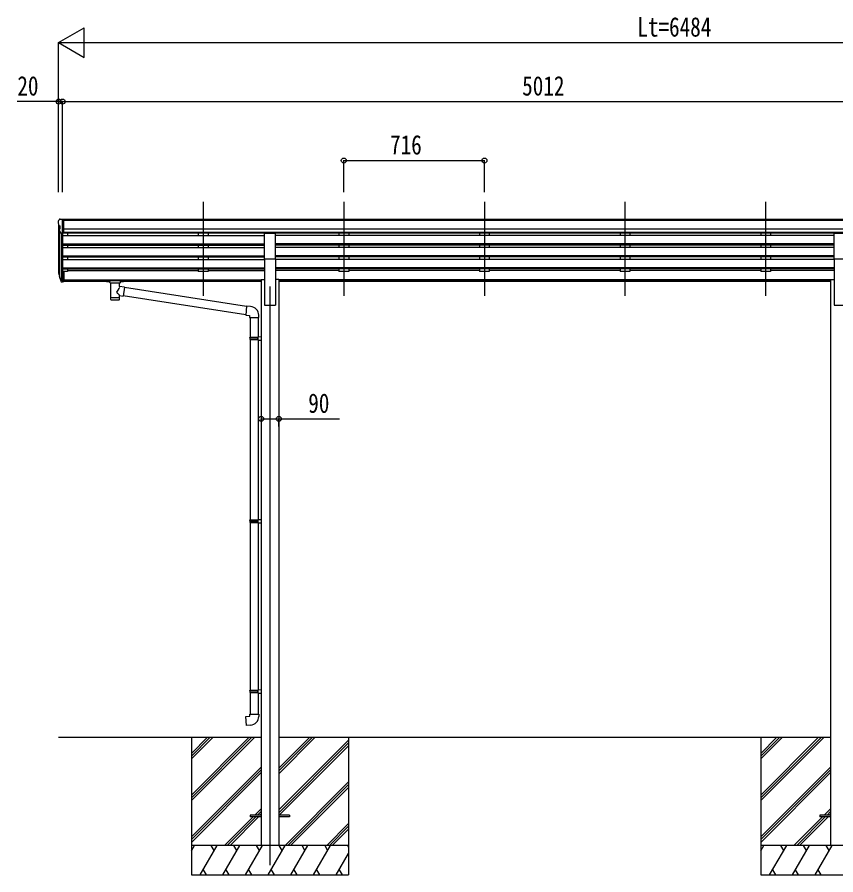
# Model space of a CAD drawing. Units: millimetres, scale not verified. Extents: x -12615 to 12615, y -8910 to 8910.
# Drawn here: x -3842 to 327, y -4915 to -550 of the extents above; entities that cross this region are included whole.
import ezdxf
from ezdxf.enums import TextEntityAlignment as Align

# ---------------------------------------------------------------- set-up
doc = ezdxf.new("R2010")
doc.units = ezdxf.units.MM
doc.header["$LTSCALE"] = 50
for name, color, linetype in [('0-3_YKK_12', 2, 'Continuous'), ('0-4_YKK_13', 4, 'Continuous'), ('0-5_YKK_A1', 4, 'Continuous'), ('0-6_YKK_D', 6, 'Continuous')]:
    doc.layers.add(name, color=color, linetype=linetype)
doc.styles.add('ＭＳ ゴシック', font='')
doc.styles.get('ＭＳ ゴシック').set_extended_font_data('MS Gothic')

msp = doc.modelspace()

# ---------------------------------------------------------------- linework, layer by layer
at = {"layer": '0-3_YKK_12'}
for p, q in [((-2894.94, -1490.57), (-2894.94, -1968.09)), ((-2178.94, -1490.57), (-2178.94, -1968.09)), ((-1462.94, -1490.57), (-1462.94, -1968.09)), ((-746.94, -1490.57), (-746.94, -1968.09)), ((-30.94, -1490.57), (-30.94, -1968.09)), ((-2554.94, -1921.41), (-2554.94, -4865))]:
    msp.add_line(p, q, dxfattribs=at)
at = {"layer": '0-4_YKK_13'}
for p, q in [((-3632.94, -1587.47), (-3632.94, -1588.1)), ((-3630.41, -1609.28), (-3625.09, -1612.35)), ((-3626.03, -1578.66), (-3630.1, -1584.47)), ((-3622.94, -1578.1), (-3625.27, -1578.24)), ((-3624.94, -1612.61), (-3624.94, -1628.89)), ((-3622.94, -1578.1), (-3604.44, -1578.1)), ((-3610.94, -1651.08), (-3610.94, -1578.1)), ((-3604.44, -1578.1), (-3594.44, -1578.18)), ((-3604.44, -1650.08), (-3604.44, -1578.1)), ((-3594.44, -1579.7), (-3594.44, -1578.18)), ((-3618.56, -1649.27), (-3627.57, -1633.68)), ((-3610.94, -1651.08), (-3616.15, -1650.76)), ((-3604.44, -1650.08), (-3610.94, -1650.08)), ((-2582.44, -1780.52), (-2582.44, -1648.73)), ((-2582.44, -1648.73), (-2527.44, -1648.73)), ((-2527.44, -1780.52), (-2527.44, -1648.73)), ((317.56, -1780.52), (317.56, -1648.73)), ((317.56, -1648.73), (372.56, -1648.73)), ((-2582.44, -1780.52), (-2527.44, -1780.52)), ((317.56, -1780.52), (372.56, -1780.52)), ((-3629.85, -1857.89), (-3625.97, -1865.84)), ((-3629.24, -1856.51), (-3625.97, -1863.58)), ((-3627.53, -1869.17), (-3627.19, -1873.57)), ((-3627.19, -1873.57), (-3618.38, -1897.12)), ((-3626.58, -1873.01), (-3618.38, -1889.18)), ((-3617.37, -1888.05), (-3625.13, -1872.65)), ((-3610.94, -1843.7), (-3610.94, -1898.47)), ((-3604.44, -1843.7), (-3610.94, -1843.7)), ((-3604.44, -1843.7), (-3604.44, -1897.73)), ((-3610.94, -1888.73), (-3616.07, -1888.73)), ((-3610.94, -1890.54), (-3615.79, -1890.54)), ((-3610.94, -1898.47), (-3615.79, -1898.47)), ((-3604.44, -1883.83), (-3610.94, -1883.83)), ((-3604.44, -1888.71), (-3610.94, -1888.71)), ((-3604.44, -1897.73), (-3610.94, -1897.73)), ((-3386.94, -1888.58), (-3386.94, -1894.34)), ((-3386.94, -1888.77), (-3386.94, -1890.31)), ((-3384.94, -1887.91), (-3301.94, -1887.91)), ((-3384.94, -1890.09), (-3301.94, -1890.09)), ((-3384.94, -1895), (-3370.44, -1895)), ((-3370.44, -1900.64), (-3370.44, -1894.1)), ((-3366.34, -1901.56), (-3366.36, -1987)), ((-3320.54, -1920.31), (-3320.54, -1901.56)), ((-3295.32, -1924.22), (-3320.54, -1920.3)), ((-3316.44, -1900.64), (-3316.44, -1894.1)), ((-3316.44, -1895), (-3301.94, -1895)), ((-3299.94, -1888.58), (-3299.94, -1894.34)), ((-3295.32, -1924.22), (-3302.34, -1969.47)), ((-2674.33, -2022.62), (-3295.64, -1926.23)), ((-3320.52, -1987), (-3320.54, -1966.34)), ((-3320.54, -1966.65), (-3302.34, -1969.47)), ((-2678, -2064.55), (-3302.07, -1967.73)), ((-2653.33, -2022.58), (-2674.17, -2020.75)), ((-2658.25, -2078.32), (-2612.25, -2078.32)), ((-2656.14, -2078.32), (-2656.14, -2179.05)), ((-2614.14, -2078.32), (-2614.14, -2176.49)), ((-2612.25, -2078.32), (-2612.25, -2067.41)), ((-2658.14, -2181.05), (-2657.14, -2179.05)), ((-2658.14, -2181.05), (-2614.14, -2181.05)), ((-2658.14, -2181.05), (-2658.14, -2189.05)), ((-2657.14, -2179.05), (-2614.14, -2179.05)), ((-2618.62, -2181.05), (-2619.05, -2179.05)), ((-2616.14, -2176.55), (-2600.14, -2176.07)), ((-2616.14, -2178.55), (-2616.14, -2176.55)), ((-2616.14, -2178.55), (-2614.14, -2178.55)), ((-2600.14, -2176.07), (-2600.14, -2194.02)), ((-2658.14, -2189.05), (-2614.14, -2189.05)), ((-2658.14, -2189.05), (-2657.14, -2191.05)), ((-2657.14, -2191.05), (-2614.14, -2191.05)), ((-2656.14, -2191.05), (-2656.14, -3109)), ((-2616.14, -2193.55), (-2616.14, -2191.55)), ((-2616.14, -2193.55), (-2600.14, -2194.02)), ((-2614.14, -2193.6), (-2614.14, -3106.44)), ((-2658.14, -3111), (-2657.14, -3109)), ((-2658.14, -3111), (-2614.14, -3111)), ((-2658.14, -3111), (-2658.14, -3119)), ((-2658.14, -3119), (-2614.14, -3119)), ((-2658.14, -3119), (-2657.14, -3121)), ((-2657.14, -3109), (-2614.14, -3109)), ((-2657.14, -3121), (-2614.14, -3121)), ((-2656.14, -3121), (-2656.14, -3975.44)), ((-2618.62, -3111), (-2619.05, -3109)), ((-2616.14, -3106.5), (-2600.14, -3106.03)), ((-2616.14, -3108.5), (-2616.14, -3106.5)), ((-2616.14, -3108.5), (-2614.14, -3108.5)), ((-2616.14, -3123.5), (-2616.14, -3121.5)), ((-2616.14, -3123.5), (-2600.14, -3123.97)), ((-2614.14, -3123.56), (-2614.14, -3972.88)), ((-2600.14, -3106.03), (-2600.14, -3123.97)), ((-2658.14, -3977.44), (-2657.14, -3975.44)), ((-2658.14, -3977.44), (-2614.14, -3977.44)), ((-2658.14, -3977.44), (-2658.14, -3985.44)), ((-2658.14, -3985.44), (-2614.14, -3985.44)), ((-2658.14, -3985.44), (-2657.14, -3987.44)), ((-2657.14, -3975.44), (-2614.14, -3975.44)), ((-2657.14, -3987.44), (-2614.14, -3987.44)), ((-2656.14, -3987.44), (-2656.14, -4097.44)), ((-2618.62, -3977.44), (-2619.05, -3975.44)), ((-2616.14, -3972.94), (-2600.14, -3972.47)), ((-2616.14, -3974.94), (-2616.14, -3972.94)), ((-2616.14, -3974.94), (-2614.14, -3974.94)), ((-2616.14, -3989.94), (-2616.14, -3987.94)), ((-2616.14, -3989.94), (-2600.14, -3990.41)), ((-2614.14, -3990), (-2614.14, -4097.44)), ((-2600.14, -3972.47), (-2600.14, -3990.41)), ((-2658.14, -4097.44), (-2612.14, -4097.44)), ((-2658.14, -4107.44), (-2658.14, -4097.44)), ((-2612.14, -4097.44), (-2612.14, -4108.36)), ((-2654.94, -4610.5), (-2654.94, -4619.5)), ((-2600.14, -4610.5), (-2654.94, -4610.5)), ((-2600.14, -4619.5), (-2654.94, -4619.5)), ((-2454.94, -4610.5), (-2509.74, -4610.5)), ((-2454.94, -4619.5), (-2509.74, -4619.5)), ((-2454.94, -4610.5), (-2454.94, -4619.5)), ((245.06, -4610.5), (245.06, -4619.5)), ((299.86, -4610.5), (245.06, -4610.5)), ((299.86, -4619.5), (245.06, -4619.5))]:
    msp.add_line(p, q, dxfattribs=at)
for points in [[(-3386.94, -1888.58), (-3386.9, -1888.38), (-3386.82, -1888.24), (-3386.72, -1888.15), (-3386.62, -1888.09), (-3386.5, -1888.05), (-3386.21, -1887.98), (-3385.72, -1887.94), (-3385.17, -1887.92), (-3384.94, -1887.91)], [(-3386.94, -1894.34), (-3386.9, -1894.53), (-3386.82, -1894.67), (-3386.72, -1894.76), (-3386.62, -1894.82), (-3386.5, -1894.87), (-3386.21, -1894.93), (-3385.72, -1894.98), (-3385.17, -1895), (-3384.94, -1895)], [(-3301.94, -1887.91), (-3301.59, -1887.92), (-3301.06, -1887.94), (-3300.61, -1887.99), (-3300.3, -1888.07), (-3300.14, -1888.17), (-3300.02, -1888.31), (-3299.95, -1888.49), (-3299.94, -1888.58)], [(-3301.94, -1895), (-3301.59, -1895), (-3301.06, -1894.97), (-3300.61, -1894.92), (-3300.3, -1894.84), (-3300.14, -1894.74), (-3300.02, -1894.6), (-3299.95, -1894.43), (-3299.94, -1894.34)], [(-2674.17, -2020.75), (-2678.17, -2066.58), (-2658.25, -2068.32), (-2658.25, -2078.32)], [(-2618.62, -2181.05), (-2618.62, -2189.05), (-2619.05, -2191.05)], [(-2616.14, -2191.55), (-2614.14, -2191.55), (-2614.14, -2178.55)], [(-2618.62, -3111), (-2618.62, -3119), (-2619.05, -3121)], [(-2616.14, -3121.5), (-2614.14, -3121.5), (-2614.14, -3108.5)], [(-2618.62, -3977.44), (-2618.62, -3985.44), (-2619.05, -3987.44)], [(-2616.14, -3987.94), (-2614.14, -3987.94), (-2614.14, -3974.94)], [(-2653.22, -4153.19), (-2674.06, -4155.01), (-2678.06, -4109.19), (-2658.14, -4107.44)]]:
    msp.add_lwpolyline(points, dxfattribs=at)
for centre, radius, start, end in [((-3629.94, -1587.47), 3, 93, 180), ((-3430.94, -1588.1), 202, 180, 184.94904), ((-3626.04, -1604.91), 6.18, 185.7035, 224.99897), ((-3625.21, -1579.24), 1, 93.5, 145), ((-3625.24, -1612.61), 0.3, 0, 60), ((-3624.97, -1632.18), 3, 94.7167, 210), ((-3625.24, -1628.89), 0.3, 274.7167, 0), ((-3615.97, -1647.77), 3, 210, 266.5), ((-3601.76, -1848.77), 29.53, 186.50806, 197.98144), ((-3600.35, -1847.02), 30.41, 187.1552, 198.19734), ((-2657.25, -2067.41), 45, 0, 85), ((-2657.14, -4108.36), 45, 275, 0)]:
    msp.add_arc(centre, radius, start, end, dxfattribs=at)
for centre, major_axis, ratio, start_param, end_param in [((-3542.29, -1849.21), (-89.06, 1.43), 0.57596, 6.1962358, 6.3678173), ((-3543.08, -1842.53), (87.93, 4.42), 0.541684, 3.0659337, 3.2228513), ((-3626.23, -1869.17), (1.3, 0), 0.90356, 1.3700892, 3.347195), ((-3540.31, -1852.98), (-89.07, 0), 0.90356, 0.2056023, 0.2515348), ((-3541.02, -1849.11), (-88.05, 0), 0.90356, 0.2662965, 0.3003836), ((-3615.79, -1887.83), (-3, 0), 0.90356, 0.5235988, 1.5707963), ((-3615.79, -1895.76), (3, 0), 0.90356, 3.6651914, 4.712389), ((-3616.07, -1887.38), (-1.5, 0), 0.90356, 0.5235988, 1.5707963), ((-3384.94, -1890.31), (2, 0), 0.109601, 1.5707963, 3.1415927), ((-3343.44, -1900.56), (27.06, 0), 0.069685, 3.1415927, 6.2831853), ((-3343.44, -1894.1), (27, 0), 0.070066, 6.2831853, 9.424778), ((-3343.44, -1946.85), (-22.81, -26.62), 0.234429, 1.6855472, 3.1268519), ((-3332.44, -1898.08), (16, 0), 0.361356, 6.2636979, 6.2831853), ((-3301.94, -1890.31), (2, 0), 0.109601, 0, 1.5707963), ((-3340.89, -1944.2), (20.32, -22.25), 0.045535, 0.0389954, 1.3075346), ((-3343.44, -1987), (22.92, 0), 0.101955, 3.1415499, 6.2833984), ((-3343.44, -1974.56), (22.91, 0), 0.122865, 3.1415927, 6.2831853)]:
    msp.add_ellipse(centre, major_axis=major_axis, ratio=ratio, start_param=start_param, end_param=end_param, dxfattribs=at)
at = {"layer": '0-5_YKK_A1'}
for p, q in [((-3630.94, -1608.67), (-3630.94, -1843.34)), ((1384.56, -1579.7), (-3604.44, -1579.7)), ((1384.56, -1584.92), (-3604.44, -1584.92)), ((-3625.97, -1636.44), (-3625.97, -1870.05)), ((-3616.94, -1650.61), (-3616.95, -1888.48)), ((-3610.94, -1651.08), (-3610.94, -1843.7)), ((1394.56, -1628.45), (-3604.44, -1628.45)), ((1394.56, -1646.3), (-3604.44, -1646.3)), ((-2582.44, -1649.55), (-3604.44, -1649.55)), ((-3585.94, -1649.55), (-3585.94, -1662.06)), ((-2919.94, -1649.55), (-2919.94, -1662.06)), ((-2869.94, -1649.55), (-2869.94, -1661.96)), ((317.56, -1649.55), (-2527.44, -1649.55)), ((-2203.94, -1649.55), (-2203.94, -1662.06)), ((-2153.94, -1649.55), (-2153.94, -1661.96)), ((-1487.94, -1649.55), (-1487.94, -1662.06)), ((-1437.94, -1649.55), (-1437.94, -1661.96)), ((-771.94, -1649.55), (-771.94, -1662.06)), ((-721.94, -1649.55), (-721.94, -1661.96)), ((-55.94, -1649.55), (-55.94, -1662.06)), ((-5.94, -1649.55), (-5.94, -1661.96)), ((-3610.94, -1662.06), (-2582.44, -1662.06)), ((317.56, -1662.06), (-2527.44, -1662.06)), ((-3610.94, -1703.93), (-2582.44, -1703.93)), ((-3610.94, -1705.43), (-2582.44, -1705.43)), ((-3610.94, -1709.75), (-2582.44, -1709.75)), ((-3610.94, -1722.6), (-2582.44, -1722.6)), ((-3585.94, -1709.75), (-3585.94, -1722.6)), ((-2919.94, -1709.75), (-2919.94, -1722.6)), ((-2869.94, -1709.75), (-2869.94, -1722.6)), ((317.56, -1703.93), (-2527.44, -1703.93)), ((317.56, -1705.43), (-2527.44, -1705.43)), ((317.56, -1709.75), (-2527.44, -1709.75)), ((317.56, -1722.6), (-2527.44, -1722.6)), ((-2203.94, -1709.75), (-2203.94, -1722.6)), ((-2153.94, -1709.75), (-2153.94, -1722.6)), ((-1487.94, -1709.75), (-1487.94, -1722.6)), ((-1437.94, -1709.75), (-1437.94, -1722.6)), ((-771.94, -1709.75), (-771.94, -1722.6)), ((-721.94, -1709.75), (-721.94, -1722.6)), ((-55.94, -1709.75), (-55.94, -1722.6)), ((-5.94, -1709.75), (-5.94, -1722.6)), ((-3610.94, -1764.48), (-2582.44, -1764.48)), ((-3610.94, -1765.98), (-2582.44, -1765.98)), ((-3610.94, -1770.3), (-2582.44, -1770.3)), ((-3610.94, -1783.15), (-2582.44, -1783.15)), ((-3585.94, -1770.3), (-3585.94, -1783.15)), ((-2919.94, -1770.3), (-2919.94, -1783.05)), ((-2869.94, -1770.3), (-2869.94, -1783.15)), ((-2582.44, -1780.52), (-2582.44, -2014.98)), ((317.56, -1764.48), (-2527.44, -1764.48)), ((317.56, -1765.98), (-2527.44, -1765.98)), ((317.56, -1770.3), (-2527.44, -1770.3)), ((-2527.44, -1780.52), (-2527.44, -2014.98)), ((317.56, -1783.15), (-2527.44, -1783.15)), ((-2203.94, -1770.3), (-2203.94, -1783.05)), ((-2153.94, -1770.3), (-2153.94, -1783.15)), ((-1487.94, -1770.3), (-1487.94, -1783.05)), ((-1437.94, -1770.3), (-1437.94, -1783.15)), ((-771.94, -1770.3), (-771.94, -1783.05)), ((-721.94, -1770.3), (-721.94, -1783.15)), ((-55.94, -1770.3), (-55.94, -1783.05)), ((-5.94, -1770.3), (-5.94, -1783.15)), ((317.56, -1780.52), (317.56, -2014.98)), ((-3610.94, -1825.03), (-2582.44, -1825.03)), ((-3610.94, -1826.53), (-2582.44, -1826.53)), ((-3610.94, -1830.84), (-2582.44, -1830.84)), ((-3585.94, -1830.84), (-3585.94, -1844.33)), ((-2919.94, -1830.84), (-2919.94, -1844.33)), ((-2869.94, -1830.84), (-2869.94, -1844.33)), ((317.56, -1825.03), (-2527.44, -1825.03)), ((317.56, -1826.53), (-2527.44, -1826.53)), ((317.56, -1830.84), (-2527.44, -1830.84)), ((-2203.94, -1830.84), (-2203.94, -1844.33)), ((-2153.94, -1830.84), (-2153.94, -1844.33)), ((-1487.94, -1830.84), (-1487.94, -1844.33)), ((-1437.94, -1830.84), (-1437.94, -1844.33)), ((-771.94, -1830.84), (-771.94, -1844.33)), ((-721.94, -1830.84), (-721.94, -1844.33)), ((-55.94, -1830.84), (-55.94, -1844.33)), ((-5.94, -1830.84), (-5.94, -1844.33)), ((-3585.94, -1844.33), (-3604.44, -1844.33)), ((-3585.94, -1839.39), (-2919.94, -1839.39)), ((-2869.94, -1844.33), (-2919.94, -1844.33)), ((-2869.94, -1839.39), (-2582.44, -1839.39)), ((-2203.94, -1839.39), (-2527.44, -1839.39)), ((-2153.94, -1844.33), (-2203.94, -1844.33)), ((-1487.94, -1839.39), (-2153.94, -1839.39)), ((-1437.94, -1844.33), (-1487.94, -1844.33)), ((-771.94, -1839.39), (-1437.94, -1839.39)), ((-721.94, -1844.33), (-771.94, -1844.33)), ((-55.94, -1839.39), (-721.94, -1839.39)), ((-5.94, -1844.33), (-55.94, -1844.33)), ((317.56, -1839.39), (-5.94, -1839.39)), ((-3604.44, -1886.41), (-2600.14, -1886.41)), ((-3604.44, -1887.8), (-2600.14, -1887.8)), ((-3370.44, -1895.49), (-3604.44, -1895.49)), ((-2600.14, -1895.49), (-3316.44, -1895.49)), ((-2600.14, -1885.98), (-2600.14, -4765)), ((-2600.14, -1885.98), (-2582.44, -1885.98)), ((-2509.74, -1885.98), (-2527.44, -1885.98)), ((-2509.74, -1885.98), (-2509.74, -4765)), ((299.86, -1886.41), (-2509.74, -1886.41)), ((299.86, -1887.8), (-2509.74, -1887.8)), ((299.86, -1895.49), (-2509.74, -1895.49)), ((299.86, -1885.98), (299.86, -4765)), ((299.86, -1885.98), (317.56, -1885.98)), ((-2582.44, -2014.98), (-2527.44, -2014.98)), ((317.56, -2014.98), (372.56, -2014.98)), ((-3630.94, -4215), (-2600.14, -4215)), ((-2954.94, -4215), (-2954.94, -4915)), ((-2954.94, -4509.18), (-2660.76, -4215)), ((-2954.94, -4523.32), (-2646.62, -4215)), ((-2954.94, -4537.46), (-2632.48, -4215)), ((-2954.94, -4325.33), (-2844.61, -4215)), ((-2954.94, -4311.19), (-2858.75, -4215)), ((-2954.94, -4297.05), (-2872.89, -4215)), ((-2509.74, -4215), (299.86, -4215)), ((-2509.74, -4400.63), (-2324.11, -4215)), ((-2509.74, -4386.49), (-2338.25, -4215)), ((-2509.74, -4372.35), (-2352.39, -4215)), ((-2509.74, -4584.48), (-2154.94, -4229.68)), ((-2154.94, -4215), (-2154.94, -4915)), ((-54.94, -4215), (-54.94, -4915)), ((-54.94, -4509.18), (239.24, -4215)), ((-54.94, -4523.32), (253.38, -4215)), ((-54.94, -4537.46), (267.52, -4215)), ((-54.94, -4325.33), (55.39, -4215)), ((-54.94, -4311.19), (41.25, -4215)), ((-54.94, -4297.05), (27.11, -4215)), ((-2509.74, -4598.62), (-2154.94, -4243.82)), ((-2507.48, -4610.5), (-2154.94, -4257.96)), ((-2954.94, -4721.31), (-2600.14, -4366.51)), ((-2954.94, -4735.45), (-2600.14, -4380.65)), ((-2954.94, -4749.59), (-2600.14, -4394.79)), ((-54.94, -4721.31), (299.86, -4366.51)), ((-54.94, -4735.45), (299.86, -4380.65)), ((-54.94, -4749.59), (299.86, -4394.79)), ((-2478.13, -4765), (-2154.94, -4441.81)), ((-2463.99, -4765), (-2154.94, -4455.95)), ((-2449.85, -4765), (-2154.94, -4470.09)), ((-2632, -4610.5), (-2600.14, -4578.64)), ((268, -4610.5), (299.86, -4578.64)), ((-2786.5, -4765), (-2641, -4619.5)), ((-2772.36, -4765), (-2626.86, -4619.5)), ((-2758.21, -4765), (-2612.71, -4619.5)), ((-2617.86, -4610.5), (-2600.14, -4592.78)), ((-2603.71, -4610.5), (-2600.14, -4606.93)), ((113.5, -4765), (259, -4619.5)), ((127.64, -4765), (273.14, -4619.5)), ((141.79, -4765), (287.29, -4619.5)), ((282.14, -4610.5), (299.86, -4592.78)), ((296.29, -4610.5), (299.86, -4606.93)), ((-2266, -4765), (-2154.94, -4653.94)), ((-2251.86, -4765), (-2154.94, -4668.08)), ((-2237.71, -4765), (-2154.94, -4682.23)), ((-2154.94, -4765), (-2954.94, -4765)), ((-2954.94, -4792.5), (-2939.06, -4765)), ((-2910.19, -4915), (-2823.59, -4765)), ((-2838.59, -4790.98), (-2853.59, -4765)), ((-2794.72, -4915), (-2708.12, -4765)), ((-2723.12, -4790.98), (-2738.12, -4765)), ((-2679.25, -4915), (-2592.65, -4765)), ((-2607.65, -4790.98), (-2622.65, -4765)), ((-2563.78, -4915), (-2477.18, -4765)), ((-2492.18, -4790.98), (-2507.18, -4765)), ((-2448.31, -4915), (-2361.71, -4765)), ((-2376.71, -4790.98), (-2391.71, -4765)), ((-2332.84, -4915), (-2246.24, -4765)), ((-2276.24, -4765), (-2261.24, -4790.98)), ((-2160.77, -4765), (-2154.94, -4775.1)), ((745.06, -4765), (-54.94, -4765)), ((-54.94, -4792.5), (-39.06, -4765)), ((-10.19, -4915), (76.41, -4765)), ((61.41, -4790.98), (46.41, -4765)), ((105.28, -4915), (191.88, -4765)), ((176.88, -4790.98), (161.88, -4765)), ((220.75, -4915), (307.35, -4765)), ((292.35, -4790.98), (277.35, -4765)), ((-2217.37, -4915), (-2154.94, -4806.86)), ((-2954.94, -4915), (-2154.94, -4915)), ((-2895.2, -4889.02), (-2880.2, -4915)), ((-2779.73, -4889.02), (-2764.73, -4915)), ((-2664.25, -4889.02), (-2649.25, -4915)), ((-2548.78, -4889.02), (-2533.79, -4915)), ((-2433.31, -4889.02), (-2418.32, -4915)), ((-2317.84, -4889.02), (-2302.85, -4915)), ((-2202.38, -4889.02), (-2187.38, -4915)), ((-54.94, -4915), (745.06, -4915)), ((4.8, -4889.02), (19.8, -4915)), ((120.27, -4889.02), (135.27, -4915)), ((235.75, -4889.02), (250.75, -4915))]:
    msp.add_line(p, q, dxfattribs=at)
at = {"layer": '0-6_YKK_D'}
for p, q in [((-3630.94, -679.7), (-3501.04, -604.7)), ((-3501.04, -754.7), (-3501.04, -604.7)), ((-3630.94, -1440.57), (-3630.94, -678.7)), ((-3630.94, -679.7), (-3501.04, -754.7)), ((-3630.94, -679.7), (-3371.13, -679.7)), ((-3480.94, -679.7), (2703.06, -679.7)), ((-3630.94, -1440.57), (-3630.94, -978.7)), ((-3610.94, -1440.57), (-3610.94, -978.7)), ((-3610.94, -1440.57), (-3610.94, -978.7)), ((-3610.94, -979.7), (1401.06, -979.7)), ((-2178.94, -1440.57), (-2178.94, -1278.7)), ((-2178.94, -1279.7), (-1462.94, -1279.7)), ((-1462.94, -1440.57), (-1462.94, -1278.7)), ((-2600.14, -2602.05), (-2600.14, -2593.55)), ((-2509.74, -2632.9), (-2509.74, -2593.55))]:
    msp.add_line(p, q, dxfattribs=at)
for points in [[(-3610.94, -979.7), (-3630.94, -979.7), (-3842.34, -979.7)], [(-2600.14, -2594.55), (-2509.74, -2594.55), (-2200.54, -2594.55)]]:
    msp.add_lwpolyline(points, dxfattribs=at)
for centre in [(-3630.94, -979.7), (-3610.94, -979.7), (-3610.94, -979.7), (-2178.94, -1279.7), (-1462.94, -1279.7), (-2600.14, -2594.55), (-2509.74, -2594.55)]:
    msp.add_circle(centre, 12.75, dxfattribs=at)

# ---------------------------------------------------------------- texts
at = {"layer": '0-6_YKK_D', "style": 'ＭＳ ゴシック', "width": 0.8}
for s, p in [('Lt=6484', (-684.14, -678.7)), ('20', (-3841.34, -978.7)), ('5012', (-1270.54, -978.7)), ('716', (-1943.34, -1278.7)), ('90', (-2359.94, -2593.55))]:
    msp.add_text(s, height=98.97, dxfattribs=at).set_placement(p, align=Align.BOTTOM_LEFT)

doc.saveas('drawing.dxf')
